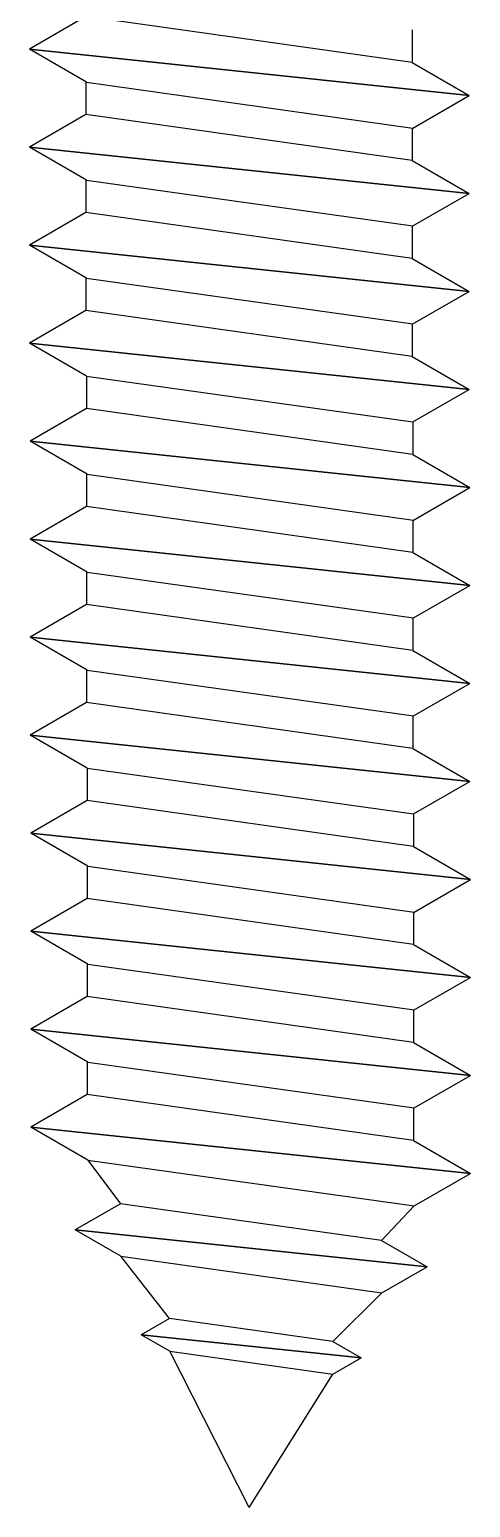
# Model space of a CAD drawing. Header units: millimetres. Extents: x -1461755 to -1310892, y 1449272 to 1531173.
# Drawn here: x -1316993.05 to -1316987.64, y 1510558.95 to 1510577.06 of the extents above; entities that cross this region are included whole.
import ezdxf

# ---------------------------------------------------------------- set-up
doc = ezdxf.new("R2010")
doc.units = ezdxf.units.MM
doc.header["$LTSCALE"] = 10
doc.layers.add('螺栓', color=146, linetype='CONTINUOUS')

msp = doc.modelspace()

# ---------------------------------------------------------------- linework, layer by layer
at = {"layer": '螺栓'}
for p, q in [((-1316992.355, 1510577.222, 0), (-1316993.046, 1510576.823, 0)), ((-1316992.355, 1510577.222, 0), (-1316993.046, 1510576.823, 0)), ((-1316992.355, 1510577.222, 0), (-1316993.046, 1510576.823, 0)), ((-1316988.355, 1510576.66, 0), (-1316992.355, 1510577.222, 0)), ((-1316988.355, 1510576.66, 0), (-1316992.355, 1510577.222, 0)), ((-1316988.355, 1510576.66, 0), (-1316992.355, 1510577.222, 0)), ((-1316988.355, 1510576.66, 0), (-1316992.355, 1510577.222, 0)), ((-1316988.355, 1510577.059, 0), (-1316988.355, 1510576.66, 0)), ((-1316992.347, 1510576.42, 0), (-1316993.046, 1510576.823, 0)), ((-1316987.656, 1510576.257, 0), (-1316993.046, 1510576.823, 0)), ((-1316987.656, 1510576.257, 0), (-1316993.046, 1510576.823, 0)), ((-1316992.347, 1510576.42, 0), (-1316993.046, 1510576.823, 0)), ((-1316987.656, 1510576.257, 0), (-1316993.046, 1510576.823, 0)), ((-1316992.347, 1510576.42, 0), (-1316993.046, 1510576.823, 0)), ((-1316987.656, 1510576.257, 0), (-1316993.046, 1510576.823, 0)), ((-1316993.046, 1510576.823, 0), (-1316987.656, 1510576.257, 0)), ((-1316993.046, 1510576.823, 0), (-1316987.656, 1510576.257, 0)), ((-1316993.046, 1510576.823, 0), (-1316987.656, 1510576.257, 0)), ((-1316993.046, 1510576.823, 0), (-1316987.656, 1510576.257, 0)), ((-1316988.355, 1510576.66, 0), (-1316987.656, 1510576.257, 0)), ((-1316988.355, 1510576.66, 0), (-1316987.656, 1510576.257, 0)), ((-1316988.355, 1510576.66, 0), (-1316987.656, 1510576.257, 0)), ((-1316992.355, 1510576.421, 0), (-1316992.355, 1510576.021, 0)), ((-1316992.347, 1510576.42, 0), (-1316988.347, 1510575.857, 0)), ((-1316992.347, 1510576.42, 0), (-1316988.347, 1510575.857, 0)), ((-1316992.347, 1510576.42, 0), (-1316988.347, 1510575.857, 0)), ((-1316992.347, 1510576.42, 0), (-1316988.347, 1510575.857, 0)), ((-1316988.347, 1510575.857, 0), (-1316987.656, 1510576.257, 0)), ((-1316988.347, 1510575.857, 0), (-1316987.656, 1510576.257, 0)), ((-1316988.347, 1510575.857, 0), (-1316987.656, 1510576.257, 0)), ((-1316992.355, 1510576.021, 0), (-1316993.046, 1510575.622, 0)), ((-1316992.355, 1510576.021, 0), (-1316993.046, 1510575.622, 0)), ((-1316992.355, 1510576.021, 0), (-1316993.046, 1510575.622, 0)), ((-1316988.355, 1510575.459, 0), (-1316992.355, 1510576.021, 0)), ((-1316988.355, 1510575.459, 0), (-1316992.355, 1510576.021, 0)), ((-1316988.355, 1510575.459, 0), (-1316992.355, 1510576.021, 0)), ((-1316988.355, 1510575.459, 0), (-1316992.355, 1510576.021, 0)), ((-1316988.355, 1510575.859, 0), (-1316988.355, 1510575.459, 0)), ((-1316992.347, 1510575.219, 0), (-1316993.046, 1510575.622, 0)), ((-1316987.656, 1510575.056, 0), (-1316993.046, 1510575.622, 0)), ((-1316987.656, 1510575.056, 0), (-1316993.046, 1510575.622, 0)), ((-1316992.347, 1510575.219, 0), (-1316993.046, 1510575.622, 0)), ((-1316987.656, 1510575.056, 0), (-1316993.046, 1510575.622, 0)), ((-1316992.347, 1510575.219, 0), (-1316993.046, 1510575.622, 0)), ((-1316987.656, 1510575.056, 0), (-1316993.046, 1510575.622, 0)), ((-1316993.046, 1510575.622, 0), (-1316987.656, 1510575.056, 0)), ((-1316993.046, 1510575.622, 0), (-1316987.656, 1510575.056, 0)), ((-1316993.046, 1510575.622, 0), (-1316987.656, 1510575.056, 0)), ((-1316993.046, 1510575.622, 0), (-1316987.656, 1510575.056, 0)), ((-1316988.355, 1510575.459, 0), (-1316987.656, 1510575.056, 0)), ((-1316988.355, 1510575.459, 0), (-1316987.656, 1510575.056, 0)), ((-1316988.355, 1510575.459, 0), (-1316987.656, 1510575.056, 0)), ((-1316992.355, 1510575.22, 0), (-1316992.355, 1510574.821, 0)), ((-1316992.347, 1510575.219, 0), (-1316988.347, 1510574.657, 0)), ((-1316992.347, 1510575.219, 0), (-1316988.347, 1510574.657, 0)), ((-1316992.347, 1510575.219, 0), (-1316988.347, 1510574.657, 0)), ((-1316992.347, 1510575.219, 0), (-1316988.347, 1510574.657, 0)), ((-1316988.347, 1510574.657, 0), (-1316987.656, 1510575.056, 0)), ((-1316988.347, 1510574.657, 0), (-1316987.656, 1510575.056, 0)), ((-1316988.347, 1510574.657, 0), (-1316987.656, 1510575.056, 0)), ((-1316992.355, 1510574.821, 0), (-1316993.046, 1510574.422, 0)), ((-1316992.355, 1510574.821, 0), (-1316993.046, 1510574.422, 0)), ((-1316992.355, 1510574.821, 0), (-1316993.046, 1510574.422, 0)), ((-1316988.355, 1510574.259, 0), (-1316992.355, 1510574.821, 0)), ((-1316988.355, 1510574.259, 0), (-1316992.355, 1510574.821, 0)), ((-1316988.355, 1510574.259, 0), (-1316992.355, 1510574.821, 0)), ((-1316988.355, 1510574.259, 0), (-1316992.355, 1510574.821, 0)), ((-1316988.355, 1510574.658, 0), (-1316988.355, 1510574.259, 0)), ((-1316992.347, 1510574.018, 0), (-1316993.046, 1510574.422, 0)), ((-1316987.656, 1510573.855, 0), (-1316993.046, 1510574.422, 0)), ((-1316987.656, 1510573.855, 0), (-1316993.046, 1510574.422, 0)), ((-1316992.347, 1510574.018, 0), (-1316993.046, 1510574.422, 0)), ((-1316987.656, 1510573.855, 0), (-1316993.046, 1510574.422, 0)), ((-1316992.347, 1510574.018, 0), (-1316993.046, 1510574.422, 0)), ((-1316987.656, 1510573.855, 0), (-1316993.046, 1510574.422, 0)), ((-1316993.046, 1510574.422, 0), (-1316987.656, 1510573.855, 0)), ((-1316993.046, 1510574.422, 0), (-1316987.656, 1510573.855, 0)), ((-1316993.046, 1510574.422, 0), (-1316987.656, 1510573.855, 0)), ((-1316993.046, 1510574.422, 0), (-1316987.656, 1510573.855, 0)), ((-1316988.355, 1510574.259, 0), (-1316987.656, 1510573.855, 0)), ((-1316988.355, 1510574.259, 0), (-1316987.656, 1510573.855, 0)), ((-1316988.355, 1510574.259, 0), (-1316987.656, 1510573.855, 0)), ((-1316992.355, 1510574.019, 0), (-1316992.355, 1510573.62, 0)), ((-1316992.347, 1510574.018, 0), (-1316988.347, 1510573.456, 0)), ((-1316992.347, 1510574.018, 0), (-1316988.347, 1510573.456, 0)), ((-1316992.347, 1510574.018, 0), (-1316988.347, 1510573.456, 0)), ((-1316992.347, 1510574.018, 0), (-1316988.347, 1510573.456, 0)), ((-1316988.347, 1510573.456, 0), (-1316987.656, 1510573.855, 0)), ((-1316988.347, 1510573.456, 0), (-1316987.656, 1510573.855, 0)), ((-1316988.347, 1510573.456, 0), (-1316987.656, 1510573.855, 0)), ((-1316992.355, 1510573.62, 0), (-1316993.046, 1510573.221, 0)), ((-1316992.355, 1510573.62, 0), (-1316993.046, 1510573.221, 0)), ((-1316992.355, 1510573.62, 0), (-1316993.046, 1510573.221, 0)), ((-1316988.355, 1510573.058, 0), (-1316992.355, 1510573.62, 0)), ((-1316988.355, 1510573.058, 0), (-1316992.355, 1510573.62, 0)), ((-1316988.355, 1510573.058, 0), (-1316992.355, 1510573.62, 0)), ((-1316988.355, 1510573.058, 0), (-1316992.355, 1510573.62, 0)), ((-1316988.355, 1510573.457, 0), (-1316988.355, 1510573.058, 0)), ((-1316992.347, 1510572.817, 0), (-1316993.046, 1510573.221, 0)), ((-1316987.656, 1510572.654, 0), (-1316993.046, 1510573.221, 0)), ((-1316987.656, 1510572.654, 0), (-1316993.046, 1510573.221, 0)), ((-1316992.347, 1510572.817, 0), (-1316993.046, 1510573.221, 0)), ((-1316987.656, 1510572.654, 0), (-1316993.046, 1510573.221, 0)), ((-1316992.347, 1510572.817, 0), (-1316993.046, 1510573.221, 0)), ((-1316987.656, 1510572.654, 0), (-1316993.046, 1510573.221, 0)), ((-1316993.046, 1510573.221, 0), (-1316987.656, 1510572.654, 0)), ((-1316993.046, 1510573.221, 0), (-1316987.656, 1510572.654, 0)), ((-1316993.046, 1510573.221, 0), (-1316987.656, 1510572.654, 0)), ((-1316993.046, 1510573.221, 0), (-1316987.656, 1510572.654, 0)), ((-1316988.355, 1510573.058, 0), (-1316987.656, 1510572.654, 0)), ((-1316988.355, 1510573.058, 0), (-1316987.656, 1510572.654, 0)), ((-1316988.355, 1510573.058, 0), (-1316987.656, 1510572.654, 0)), ((-1316992.347, 1510572.817, 0), (-1316992.347, 1510572.418, 0)), ((-1316992.347, 1510572.817, 0), (-1316988.347, 1510572.255, 0)), ((-1316992.347, 1510572.817, 0), (-1316988.347, 1510572.255, 0)), ((-1316992.347, 1510572.817, 0), (-1316988.347, 1510572.255, 0)), ((-1316992.347, 1510572.817, 0), (-1316988.347, 1510572.255, 0)), ((-1316988.347, 1510572.255, 0), (-1316987.656, 1510572.654, 0)), ((-1316988.347, 1510572.255, 0), (-1316987.656, 1510572.654, 0)), ((-1316988.347, 1510572.255, 0), (-1316987.656, 1510572.654, 0)), ((-1316992.347, 1510572.418, 0), (-1316993.039, 1510572.019, 0)), ((-1316992.347, 1510572.418, 0), (-1316993.039, 1510572.019, 0)), ((-1316992.347, 1510572.418, 0), (-1316993.039, 1510572.019, 0)), ((-1316988.347, 1510571.856, 0), (-1316992.347, 1510572.418, 0)), ((-1316988.347, 1510571.856, 0), (-1316992.347, 1510572.418, 0)), ((-1316988.347, 1510571.856, 0), (-1316992.347, 1510572.418, 0)), ((-1316988.347, 1510571.856, 0), (-1316992.347, 1510572.418, 0)), ((-1316988.347, 1510572.255, 0), (-1316988.347, 1510571.856, 0)), ((-1316992.34, 1510571.616, 0), (-1316993.039, 1510572.019, 0)), ((-1316987.649, 1510571.453, 0), (-1316993.039, 1510572.019, 0)), ((-1316987.649, 1510571.453, 0), (-1316993.039, 1510572.019, 0)), ((-1316992.34, 1510571.616, 0), (-1316993.039, 1510572.019, 0)), ((-1316987.649, 1510571.453, 0), (-1316993.039, 1510572.019, 0)), ((-1316992.34, 1510571.616, 0), (-1316993.039, 1510572.019, 0)), ((-1316987.649, 1510571.453, 0), (-1316993.039, 1510572.019, 0)), ((-1316993.039, 1510572.019, 0), (-1316987.649, 1510571.453, 0)), ((-1316993.039, 1510572.019, 0), (-1316987.649, 1510571.453, 0)), ((-1316993.039, 1510572.019, 0), (-1316987.649, 1510571.453, 0)), ((-1316993.039, 1510572.019, 0), (-1316987.649, 1510571.453, 0)), ((-1316988.347, 1510571.856, 0), (-1316987.649, 1510571.453, 0)), ((-1316988.347, 1510571.856, 0), (-1316987.649, 1510571.453, 0)), ((-1316988.347, 1510571.856, 0), (-1316987.649, 1510571.453, 0)), ((-1316992.347, 1510571.617, 0), (-1316992.347, 1510571.217, 0)), ((-1316992.34, 1510571.616, 0), (-1316988.34, 1510571.053, 0)), ((-1316992.34, 1510571.616, 0), (-1316988.34, 1510571.053, 0)), ((-1316992.34, 1510571.616, 0), (-1316988.34, 1510571.053, 0)), ((-1316992.34, 1510571.616, 0), (-1316988.34, 1510571.053, 0)), ((-1316988.34, 1510571.053, 0), (-1316987.649, 1510571.453, 0)), ((-1316988.34, 1510571.053, 0), (-1316987.649, 1510571.453, 0)), ((-1316988.34, 1510571.053, 0), (-1316987.649, 1510571.453, 0)), ((-1316992.347, 1510571.217, 0), (-1316993.039, 1510570.818, 0)), ((-1316992.347, 1510571.217, 0), (-1316993.039, 1510570.818, 0)), ((-1316992.347, 1510571.217, 0), (-1316993.039, 1510570.818, 0)), ((-1316988.347, 1510570.655, 0), (-1316992.347, 1510571.217, 0)), ((-1316988.347, 1510570.655, 0), (-1316992.347, 1510571.217, 0)), ((-1316988.347, 1510570.655, 0), (-1316992.347, 1510571.217, 0)), ((-1316988.347, 1510570.655, 0), (-1316992.347, 1510571.217, 0)), ((-1316988.347, 1510571.054, 0), (-1316988.347, 1510570.655, 0)), ((-1316992.34, 1510570.415, 0), (-1316993.039, 1510570.818, 0)), ((-1316987.649, 1510570.252, 0), (-1316993.039, 1510570.818, 0)), ((-1316987.649, 1510570.252, 0), (-1316993.039, 1510570.818, 0)), ((-1316992.34, 1510570.415, 0), (-1316993.039, 1510570.818, 0)), ((-1316987.649, 1510570.252, 0), (-1316993.039, 1510570.818, 0)), ((-1316992.34, 1510570.415, 0), (-1316993.039, 1510570.818, 0)), ((-1316987.649, 1510570.252, 0), (-1316993.039, 1510570.818, 0)), ((-1316993.039, 1510570.818, 0), (-1316987.649, 1510570.252, 0)), ((-1316993.039, 1510570.818, 0), (-1316987.649, 1510570.252, 0)), ((-1316993.039, 1510570.818, 0), (-1316987.649, 1510570.252, 0)), ((-1316993.039, 1510570.818, 0), (-1316987.649, 1510570.252, 0)), ((-1316988.347, 1510570.655, 0), (-1316987.649, 1510570.252, 0)), ((-1316988.347, 1510570.655, 0), (-1316987.649, 1510570.252, 0)), ((-1316988.347, 1510570.655, 0), (-1316987.649, 1510570.252, 0)), ((-1316992.347, 1510570.416, 0), (-1316992.347, 1510570.017, 0)), ((-1316992.34, 1510570.415, 0), (-1316988.34, 1510569.853, 0)), ((-1316992.34, 1510570.415, 0), (-1316988.34, 1510569.853, 0)), ((-1316992.34, 1510570.415, 0), (-1316988.34, 1510569.853, 0)), ((-1316992.34, 1510570.415, 0), (-1316988.34, 1510569.853, 0)), ((-1316988.34, 1510569.853, 0), (-1316987.649, 1510570.252, 0)), ((-1316988.34, 1510569.853, 0), (-1316987.649, 1510570.252, 0)), ((-1316988.34, 1510569.853, 0), (-1316987.649, 1510570.252, 0)), ((-1316992.347, 1510570.017, 0), (-1316993.039, 1510569.618, 0)), ((-1316992.347, 1510570.017, 0), (-1316993.039, 1510569.618, 0)), ((-1316992.347, 1510570.017, 0), (-1316993.039, 1510569.618, 0)), ((-1316988.347, 1510569.454, 0), (-1316992.347, 1510570.017, 0)), ((-1316988.347, 1510569.454, 0), (-1316992.347, 1510570.017, 0)), ((-1316988.347, 1510569.454, 0), (-1316992.347, 1510570.017, 0)), ((-1316988.347, 1510569.454, 0), (-1316992.347, 1510570.017, 0)), ((-1316988.347, 1510569.854, 0), (-1316988.347, 1510569.454, 0)), ((-1316992.34, 1510569.214, 0), (-1316993.039, 1510569.618, 0)), ((-1316987.649, 1510569.051, 0), (-1316993.039, 1510569.618, 0)), ((-1316987.649, 1510569.051, 0), (-1316993.039, 1510569.618, 0)), ((-1316992.34, 1510569.214, 0), (-1316993.039, 1510569.618, 0)), ((-1316987.649, 1510569.051, 0), (-1316993.039, 1510569.618, 0)), ((-1316992.34, 1510569.214, 0), (-1316993.039, 1510569.618, 0)), ((-1316987.649, 1510569.051, 0), (-1316993.039, 1510569.618, 0)), ((-1316993.039, 1510569.618, 0), (-1316987.649, 1510569.051, 0)), ((-1316993.039, 1510569.618, 0), (-1316987.649, 1510569.051, 0)), ((-1316993.039, 1510569.618, 0), (-1316987.649, 1510569.051, 0)), ((-1316993.039, 1510569.618, 0), (-1316987.649, 1510569.051, 0)), ((-1316988.347, 1510569.454, 0), (-1316987.649, 1510569.051, 0)), ((-1316988.347, 1510569.454, 0), (-1316987.649, 1510569.051, 0)), ((-1316988.347, 1510569.454, 0), (-1316987.649, 1510569.051, 0)), ((-1316992.347, 1510569.215, 0), (-1316992.347, 1510568.816, 0)), ((-1316992.34, 1510569.214, 0), (-1316988.34, 1510568.652, 0)), ((-1316992.34, 1510569.214, 0), (-1316988.34, 1510568.652, 0)), ((-1316992.34, 1510569.214, 0), (-1316988.34, 1510568.652, 0)), ((-1316992.34, 1510569.214, 0), (-1316988.34, 1510568.652, 0)), ((-1316988.34, 1510568.652, 0), (-1316987.649, 1510569.051, 0)), ((-1316988.34, 1510568.652, 0), (-1316987.649, 1510569.051, 0)), ((-1316988.34, 1510568.652, 0), (-1316987.649, 1510569.051, 0)), ((-1316992.347, 1510568.816, 0), (-1316993.039, 1510568.417, 0)), ((-1316992.347, 1510568.816, 0), (-1316993.039, 1510568.417, 0)), ((-1316992.347, 1510568.816, 0), (-1316993.039, 1510568.417, 0)), ((-1316988.347, 1510568.254, 0), (-1316992.347, 1510568.816, 0)), ((-1316988.347, 1510568.254, 0), (-1316992.347, 1510568.816, 0)), ((-1316988.347, 1510568.254, 0), (-1316992.347, 1510568.816, 0)), ((-1316988.347, 1510568.254, 0), (-1316992.347, 1510568.816, 0)), ((-1316988.347, 1510568.653, 0), (-1316988.347, 1510568.254, 0)), ((-1316992.34, 1510568.013, 0), (-1316993.039, 1510568.417, 0)), ((-1316987.649, 1510567.85, 0), (-1316993.039, 1510568.417, 0)), ((-1316987.649, 1510567.85, 0), (-1316993.039, 1510568.417, 0)), ((-1316992.34, 1510568.013, 0), (-1316993.039, 1510568.417, 0)), ((-1316987.649, 1510567.85, 0), (-1316993.039, 1510568.417, 0)), ((-1316992.34, 1510568.013, 0), (-1316993.039, 1510568.417, 0)), ((-1316987.649, 1510567.85, 0), (-1316993.039, 1510568.417, 0)), ((-1316993.039, 1510568.417, 0), (-1316987.649, 1510567.85, 0)), ((-1316993.039, 1510568.417, 0), (-1316987.649, 1510567.85, 0)), ((-1316993.039, 1510568.417, 0), (-1316987.649, 1510567.85, 0)), ((-1316993.039, 1510568.417, 0), (-1316987.649, 1510567.85, 0)), ((-1316988.347, 1510568.254, 0), (-1316987.649, 1510567.85, 0)), ((-1316988.347, 1510568.254, 0), (-1316987.649, 1510567.85, 0)), ((-1316988.347, 1510568.254, 0), (-1316987.649, 1510567.85, 0)), ((-1316992.34, 1510568.013, 0), (-1316992.34, 1510567.614, 0)), ((-1316992.34, 1510568.013, 0), (-1316988.34, 1510567.451, 0)), ((-1316992.34, 1510568.013, 0), (-1316988.34, 1510567.451, 0)), ((-1316992.34, 1510568.013, 0), (-1316988.34, 1510567.451, 0)), ((-1316992.34, 1510568.013, 0), (-1316988.34, 1510567.451, 0)), ((-1316988.34, 1510567.451, 0), (-1316987.649, 1510567.85, 0)), ((-1316988.34, 1510567.451, 0), (-1316987.649, 1510567.85, 0)), ((-1316988.34, 1510567.451, 0), (-1316987.649, 1510567.85, 0)), ((-1316992.34, 1510567.614, 0), (-1316993.031, 1510567.215, 0)), ((-1316992.34, 1510567.614, 0), (-1316993.031, 1510567.215, 0)), ((-1316992.34, 1510567.614, 0), (-1316993.031, 1510567.215, 0)), ((-1316988.34, 1510567.052, 0), (-1316992.34, 1510567.614, 0)), ((-1316988.34, 1510567.052, 0), (-1316992.34, 1510567.614, 0)), ((-1316988.34, 1510567.052, 0), (-1316992.34, 1510567.614, 0)), ((-1316988.34, 1510567.052, 0), (-1316992.34, 1510567.614, 0)), ((-1316988.34, 1510567.451, 0), (-1316988.34, 1510567.052, 0)), ((-1316992.332, 1510566.811, 0), (-1316993.031, 1510567.215, 0)), ((-1316987.641, 1510566.648, 0), (-1316993.031, 1510567.215, 0)), ((-1316987.641, 1510566.648, 0), (-1316993.031, 1510567.215, 0)), ((-1316992.332, 1510566.811, 0), (-1316993.031, 1510567.215, 0)), ((-1316987.641, 1510566.648, 0), (-1316993.031, 1510567.215, 0)), ((-1316992.332, 1510566.811, 0), (-1316993.031, 1510567.215, 0)), ((-1316987.641, 1510566.648, 0), (-1316993.031, 1510567.215, 0)), ((-1316993.031, 1510567.215, 0), (-1316987.641, 1510566.648, 0)), ((-1316993.031, 1510567.215, 0), (-1316987.641, 1510566.648, 0)), ((-1316993.031, 1510567.215, 0), (-1316987.641, 1510566.648, 0)), ((-1316993.031, 1510567.215, 0), (-1316987.641, 1510566.648, 0)), ((-1316988.34, 1510567.052, 0), (-1316987.641, 1510566.648, 0)), ((-1316988.34, 1510567.052, 0), (-1316987.641, 1510566.648, 0)), ((-1316988.34, 1510567.052, 0), (-1316987.641, 1510566.648, 0)), ((-1316992.34, 1510566.813, 0), (-1316992.34, 1510566.413, 0)), ((-1316992.332, 1510566.811, 0), (-1316988.332, 1510566.249, 0)), ((-1316992.332, 1510566.811, 0), (-1316988.332, 1510566.249, 0)), ((-1316992.332, 1510566.811, 0), (-1316988.332, 1510566.249, 0)), ((-1316992.332, 1510566.811, 0), (-1316988.332, 1510566.249, 0)), ((-1316988.332, 1510566.249, 0), (-1316987.641, 1510566.648, 0)), ((-1316988.332, 1510566.249, 0), (-1316987.641, 1510566.648, 0)), ((-1316988.332, 1510566.249, 0), (-1316987.641, 1510566.648, 0)), ((-1316992.34, 1510566.413, 0), (-1316993.031, 1510566.014, 0)), ((-1316992.34, 1510566.413, 0), (-1316993.031, 1510566.014, 0)), ((-1316992.34, 1510566.413, 0), (-1316993.031, 1510566.014, 0)), ((-1316988.34, 1510565.851, 0), (-1316992.34, 1510566.413, 0)), ((-1316988.34, 1510565.851, 0), (-1316992.34, 1510566.413, 0)), ((-1316988.34, 1510565.851, 0), (-1316992.34, 1510566.413, 0)), ((-1316988.34, 1510565.851, 0), (-1316992.34, 1510566.413, 0)), ((-1316988.34, 1510566.25, 0), (-1316988.34, 1510565.851, 0)), ((-1316992.332, 1510565.611, 0), (-1316993.031, 1510566.014, 0)), ((-1316987.641, 1510565.448, 0), (-1316993.031, 1510566.014, 0)), ((-1316987.641, 1510565.448, 0), (-1316993.031, 1510566.014, 0)), ((-1316992.332, 1510565.611, 0), (-1316993.031, 1510566.014, 0)), ((-1316987.641, 1510565.448, 0), (-1316993.031, 1510566.014, 0)), ((-1316992.332, 1510565.611, 0), (-1316993.031, 1510566.014, 0)), ((-1316987.641, 1510565.448, 0), (-1316993.031, 1510566.014, 0)), ((-1316993.031, 1510566.014, 0), (-1316987.641, 1510565.448, 0)), ((-1316993.031, 1510566.014, 0), (-1316987.641, 1510565.448, 0)), ((-1316993.031, 1510566.014, 0), (-1316987.641, 1510565.448, 0)), ((-1316993.031, 1510566.014, 0), (-1316987.641, 1510565.448, 0)), ((-1316988.34, 1510565.851, 0), (-1316987.641, 1510565.448, 0)), ((-1316988.34, 1510565.851, 0), (-1316987.641, 1510565.448, 0)), ((-1316988.34, 1510565.851, 0), (-1316987.641, 1510565.448, 0)), ((-1316992.34, 1510565.612, 0), (-1316992.34, 1510565.213, 0)), ((-1316992.332, 1510565.611, 0), (-1316988.332, 1510565.049, 0)), ((-1316992.332, 1510565.611, 0), (-1316988.332, 1510565.049, 0)), ((-1316992.332, 1510565.611, 0), (-1316988.332, 1510565.049, 0)), ((-1316992.332, 1510565.611, 0), (-1316988.332, 1510565.049, 0)), ((-1316988.332, 1510565.049, 0), (-1316987.641, 1510565.448, 0)), ((-1316988.332, 1510565.049, 0), (-1316987.641, 1510565.448, 0)), ((-1316988.332, 1510565.049, 0), (-1316987.641, 1510565.448, 0)), ((-1316992.34, 1510565.213, 0), (-1316993.031, 1510564.813, 0)), ((-1316992.34, 1510565.213, 0), (-1316993.031, 1510564.813, 0)), ((-1316992.34, 1510565.213, 0), (-1316993.031, 1510564.813, 0)), ((-1316988.34, 1510564.65, 0), (-1316992.34, 1510565.213, 0)), ((-1316988.34, 1510564.65, 0), (-1316992.34, 1510565.213, 0)), ((-1316988.34, 1510564.65, 0), (-1316992.34, 1510565.213, 0)), ((-1316988.34, 1510564.65, 0), (-1316992.34, 1510565.213, 0)), ((-1316988.34, 1510565.05, 0), (-1316988.34, 1510564.65, 0)), ((-1316992.332, 1510564.41, 0), (-1316993.031, 1510564.813, 0)), ((-1316987.641, 1510564.247, 0), (-1316993.031, 1510564.813, 0)), ((-1316987.641, 1510564.247, 0), (-1316993.031, 1510564.813, 0)), ((-1316992.332, 1510564.41, 0), (-1316993.031, 1510564.813, 0)), ((-1316987.641, 1510564.247, 0), (-1316993.031, 1510564.813, 0)), ((-1316992.332, 1510564.41, 0), (-1316993.031, 1510564.813, 0)), ((-1316987.641, 1510564.247, 0), (-1316993.031, 1510564.813, 0)), ((-1316993.031, 1510564.813, 0), (-1316987.641, 1510564.247, 0)), ((-1316993.031, 1510564.813, 0), (-1316987.641, 1510564.247, 0)), ((-1316993.031, 1510564.813, 0), (-1316987.641, 1510564.247, 0)), ((-1316993.031, 1510564.813, 0), (-1316987.641, 1510564.247, 0)), ((-1316988.34, 1510564.65, 0), (-1316987.641, 1510564.247, 0)), ((-1316988.34, 1510564.65, 0), (-1316987.641, 1510564.247, 0)), ((-1316988.34, 1510564.65, 0), (-1316987.641, 1510564.247, 0)), ((-1316992.34, 1510564.411, 0), (-1316992.34, 1510564.012, 0)), ((-1316992.332, 1510564.41, 0), (-1316988.332, 1510563.848, 0)), ((-1316992.332, 1510564.41, 0), (-1316988.332, 1510563.848, 0)), ((-1316992.332, 1510564.41, 0), (-1316988.332, 1510563.848, 0)), ((-1316992.332, 1510564.41, 0), (-1316988.332, 1510563.848, 0)), ((-1316988.332, 1510563.848, 0), (-1316987.641, 1510564.247, 0)), ((-1316988.332, 1510563.848, 0), (-1316987.641, 1510564.247, 0)), ((-1316988.332, 1510563.848, 0), (-1316987.641, 1510564.247, 0)), ((-1316992.34, 1510564.012, 0), (-1316993.031, 1510563.613, 0)), ((-1316992.34, 1510564.012, 0), (-1316993.031, 1510563.613, 0)), ((-1316992.34, 1510564.012, 0), (-1316993.031, 1510563.613, 0)), ((-1316988.34, 1510563.45, 0), (-1316992.34, 1510564.012, 0)), ((-1316988.34, 1510563.45, 0), (-1316992.34, 1510564.012, 0)), ((-1316988.34, 1510563.45, 0), (-1316992.34, 1510564.012, 0)), ((-1316988.34, 1510563.45, 0), (-1316992.34, 1510564.012, 0)), ((-1316988.34, 1510563.849, 0), (-1316988.34, 1510563.45, 0)), ((-1316992.332, 1510563.209, 0), (-1316993.031, 1510563.613, 0)), ((-1316987.641, 1510563.046, 0), (-1316993.031, 1510563.613, 0)), ((-1316987.641, 1510563.046, 0), (-1316993.031, 1510563.613, 0)), ((-1316992.332, 1510563.209, 0), (-1316993.031, 1510563.613, 0)), ((-1316987.641, 1510563.046, 0), (-1316993.031, 1510563.613, 0)), ((-1316992.332, 1510563.209, 0), (-1316993.031, 1510563.613, 0)), ((-1316987.641, 1510563.046, 0), (-1316993.031, 1510563.613, 0)), ((-1316993.031, 1510563.613, 0), (-1316987.641, 1510563.046, 0)), ((-1316993.031, 1510563.613, 0), (-1316987.641, 1510563.046, 0)), ((-1316993.031, 1510563.613, 0), (-1316987.641, 1510563.046, 0)), ((-1316993.031, 1510563.613, 0), (-1316987.641, 1510563.046, 0)), ((-1316988.34, 1510563.45, 0), (-1316987.641, 1510563.046, 0)), ((-1316988.34, 1510563.45, 0), (-1316987.641, 1510563.046, 0)), ((-1316988.34, 1510563.45, 0), (-1316987.641, 1510563.046, 0)), ((-1316992.332, 1510563.209, 0), (-1316991.932, 1510562.674, 0)), ((-1316992.332, 1510563.209, 0), (-1316988.332, 1510562.647, 0)), ((-1316992.332, 1510563.209, 0), (-1316988.332, 1510562.647, 0)), ((-1316992.332, 1510563.209, 0), (-1316988.332, 1510562.647, 0)), ((-1316992.332, 1510563.209, 0), (-1316988.332, 1510562.647, 0)), ((-1316988.332, 1510562.647, 0), (-1316987.641, 1510563.046, 0)), ((-1316988.332, 1510562.647, 0), (-1316987.641, 1510563.046, 0)), ((-1316988.332, 1510562.647, 0), (-1316987.641, 1510563.046, 0)), ((-1316991.932, 1510562.674, 0), (-1316992.485, 1510562.354, 0)), ((-1316991.932, 1510562.674, 0), (-1316992.485, 1510562.354, 0)), ((-1316991.932, 1510562.674, 0), (-1316992.485, 1510562.354, 0)), ((-1316988.732, 1510562.224, 0), (-1316991.932, 1510562.674, 0)), ((-1316988.732, 1510562.224, 0), (-1316991.932, 1510562.674, 0)), ((-1316988.732, 1510562.224, 0), (-1316991.932, 1510562.674, 0)), ((-1316988.732, 1510562.224, 0), (-1316991.932, 1510562.674, 0)), ((-1316988.332, 1510562.647, 0), (-1316988.732, 1510562.224, 0)), ((-1316991.926, 1510562.031, 0), (-1316992.485, 1510562.354, 0)), ((-1316988.173, 1510561.901, 0), (-1316992.485, 1510562.354, 0)), ((-1316988.173, 1510561.901, 0), (-1316992.485, 1510562.354, 0)), ((-1316991.926, 1510562.031, 0), (-1316992.485, 1510562.354, 0)), ((-1316988.173, 1510561.901, 0), (-1316992.485, 1510562.354, 0)), ((-1316991.926, 1510562.031, 0), (-1316992.485, 1510562.354, 0)), ((-1316988.173, 1510561.901, 0), (-1316992.485, 1510562.354, 0)), ((-1316992.485, 1510562.354, 0), (-1316988.173, 1510561.901, 0)), ((-1316992.485, 1510562.354, 0), (-1316988.173, 1510561.901, 0)), ((-1316992.485, 1510562.354, 0), (-1316988.173, 1510561.901, 0)), ((-1316992.485, 1510562.354, 0), (-1316988.173, 1510561.901, 0)), ((-1316988.732, 1510562.224, 0), (-1316988.173, 1510561.901, 0)), ((-1316988.732, 1510562.224, 0), (-1316988.173, 1510561.901, 0)), ((-1316988.732, 1510562.224, 0), (-1316988.173, 1510561.901, 0)), ((-1316991.33, 1510561.268, 0), (-1316991.926, 1510562.031, 0)), ((-1316991.926, 1510562.031, 0), (-1316988.726, 1510561.582, 0)), ((-1316988.726, 1510561.582, 0), (-1316988.173, 1510561.901, 0)), ((-1316988.726, 1510561.582, 0), (-1316988.173, 1510561.901, 0)), ((-1316988.726, 1510561.582, 0), (-1316988.173, 1510561.901, 0)), ((-1316988.726, 1510561.582, 0), (-1316989.33, 1510560.987, 0)), ((-1316991.33, 1510561.268, 0), (-1316991.676, 1510561.069, 0)), ((-1316991.33, 1510561.268, 0), (-1316991.676, 1510561.069, 0)), ((-1316991.33, 1510561.268, 0), (-1316991.676, 1510561.069, 0)), ((-1316989.33, 1510560.987, 0), (-1316991.33, 1510561.268, 0)), ((-1316989.33, 1510560.987, 0), (-1316991.33, 1510561.268, 0)), ((-1316989.33, 1510560.987, 0), (-1316991.33, 1510561.268, 0)), ((-1316989.33, 1510560.987, 0), (-1316991.33, 1510561.268, 0)), ((-1316991.327, 1510560.867, 0), (-1316991.676, 1510561.069, 0)), ((-1316988.981, 1510560.785, 0), (-1316991.676, 1510561.069, 0)), ((-1316988.981, 1510560.785, 0), (-1316991.676, 1510561.069, 0)), ((-1316988.981, 1510560.785, 0), (-1316991.676, 1510561.069, 0)), ((-1316988.981, 1510560.785, 0), (-1316991.676, 1510561.069, 0)), ((-1316991.676, 1510561.069, 0), (-1316988.981, 1510560.785, 0)), ((-1316991.676, 1510561.069, 0), (-1316988.981, 1510560.785, 0)), ((-1316991.676, 1510561.069, 0), (-1316988.981, 1510560.785, 0)), ((-1316991.676, 1510561.069, 0), (-1316988.981, 1510560.785, 0)), ((-1316989.33, 1510560.987, 0), (-1316988.981, 1510560.785, 0)), ((-1316989.33, 1510560.987, 0), (-1316988.981, 1510560.785, 0)), ((-1316989.33, 1510560.987, 0), (-1316988.981, 1510560.785, 0)), ((-1316990.355, 1510558.953, 0), (-1316991.327, 1510560.867, 0)), ((-1316991.327, 1510560.867, 0), (-1316989.327, 1510560.586, 0)), ((-1316989.327, 1510560.586, 0), (-1316988.981, 1510560.785, 0)), ((-1316989.327, 1510560.586, 0), (-1316988.981, 1510560.785, 0)), ((-1316989.327, 1510560.586, 0), (-1316988.981, 1510560.785, 0)), ((-1316990.355, 1510558.953, 0), (-1316989.327, 1510560.586, 0))]:
    msp.add_line(p, q, dxfattribs=at)

doc.saveas('drawing.dxf')
